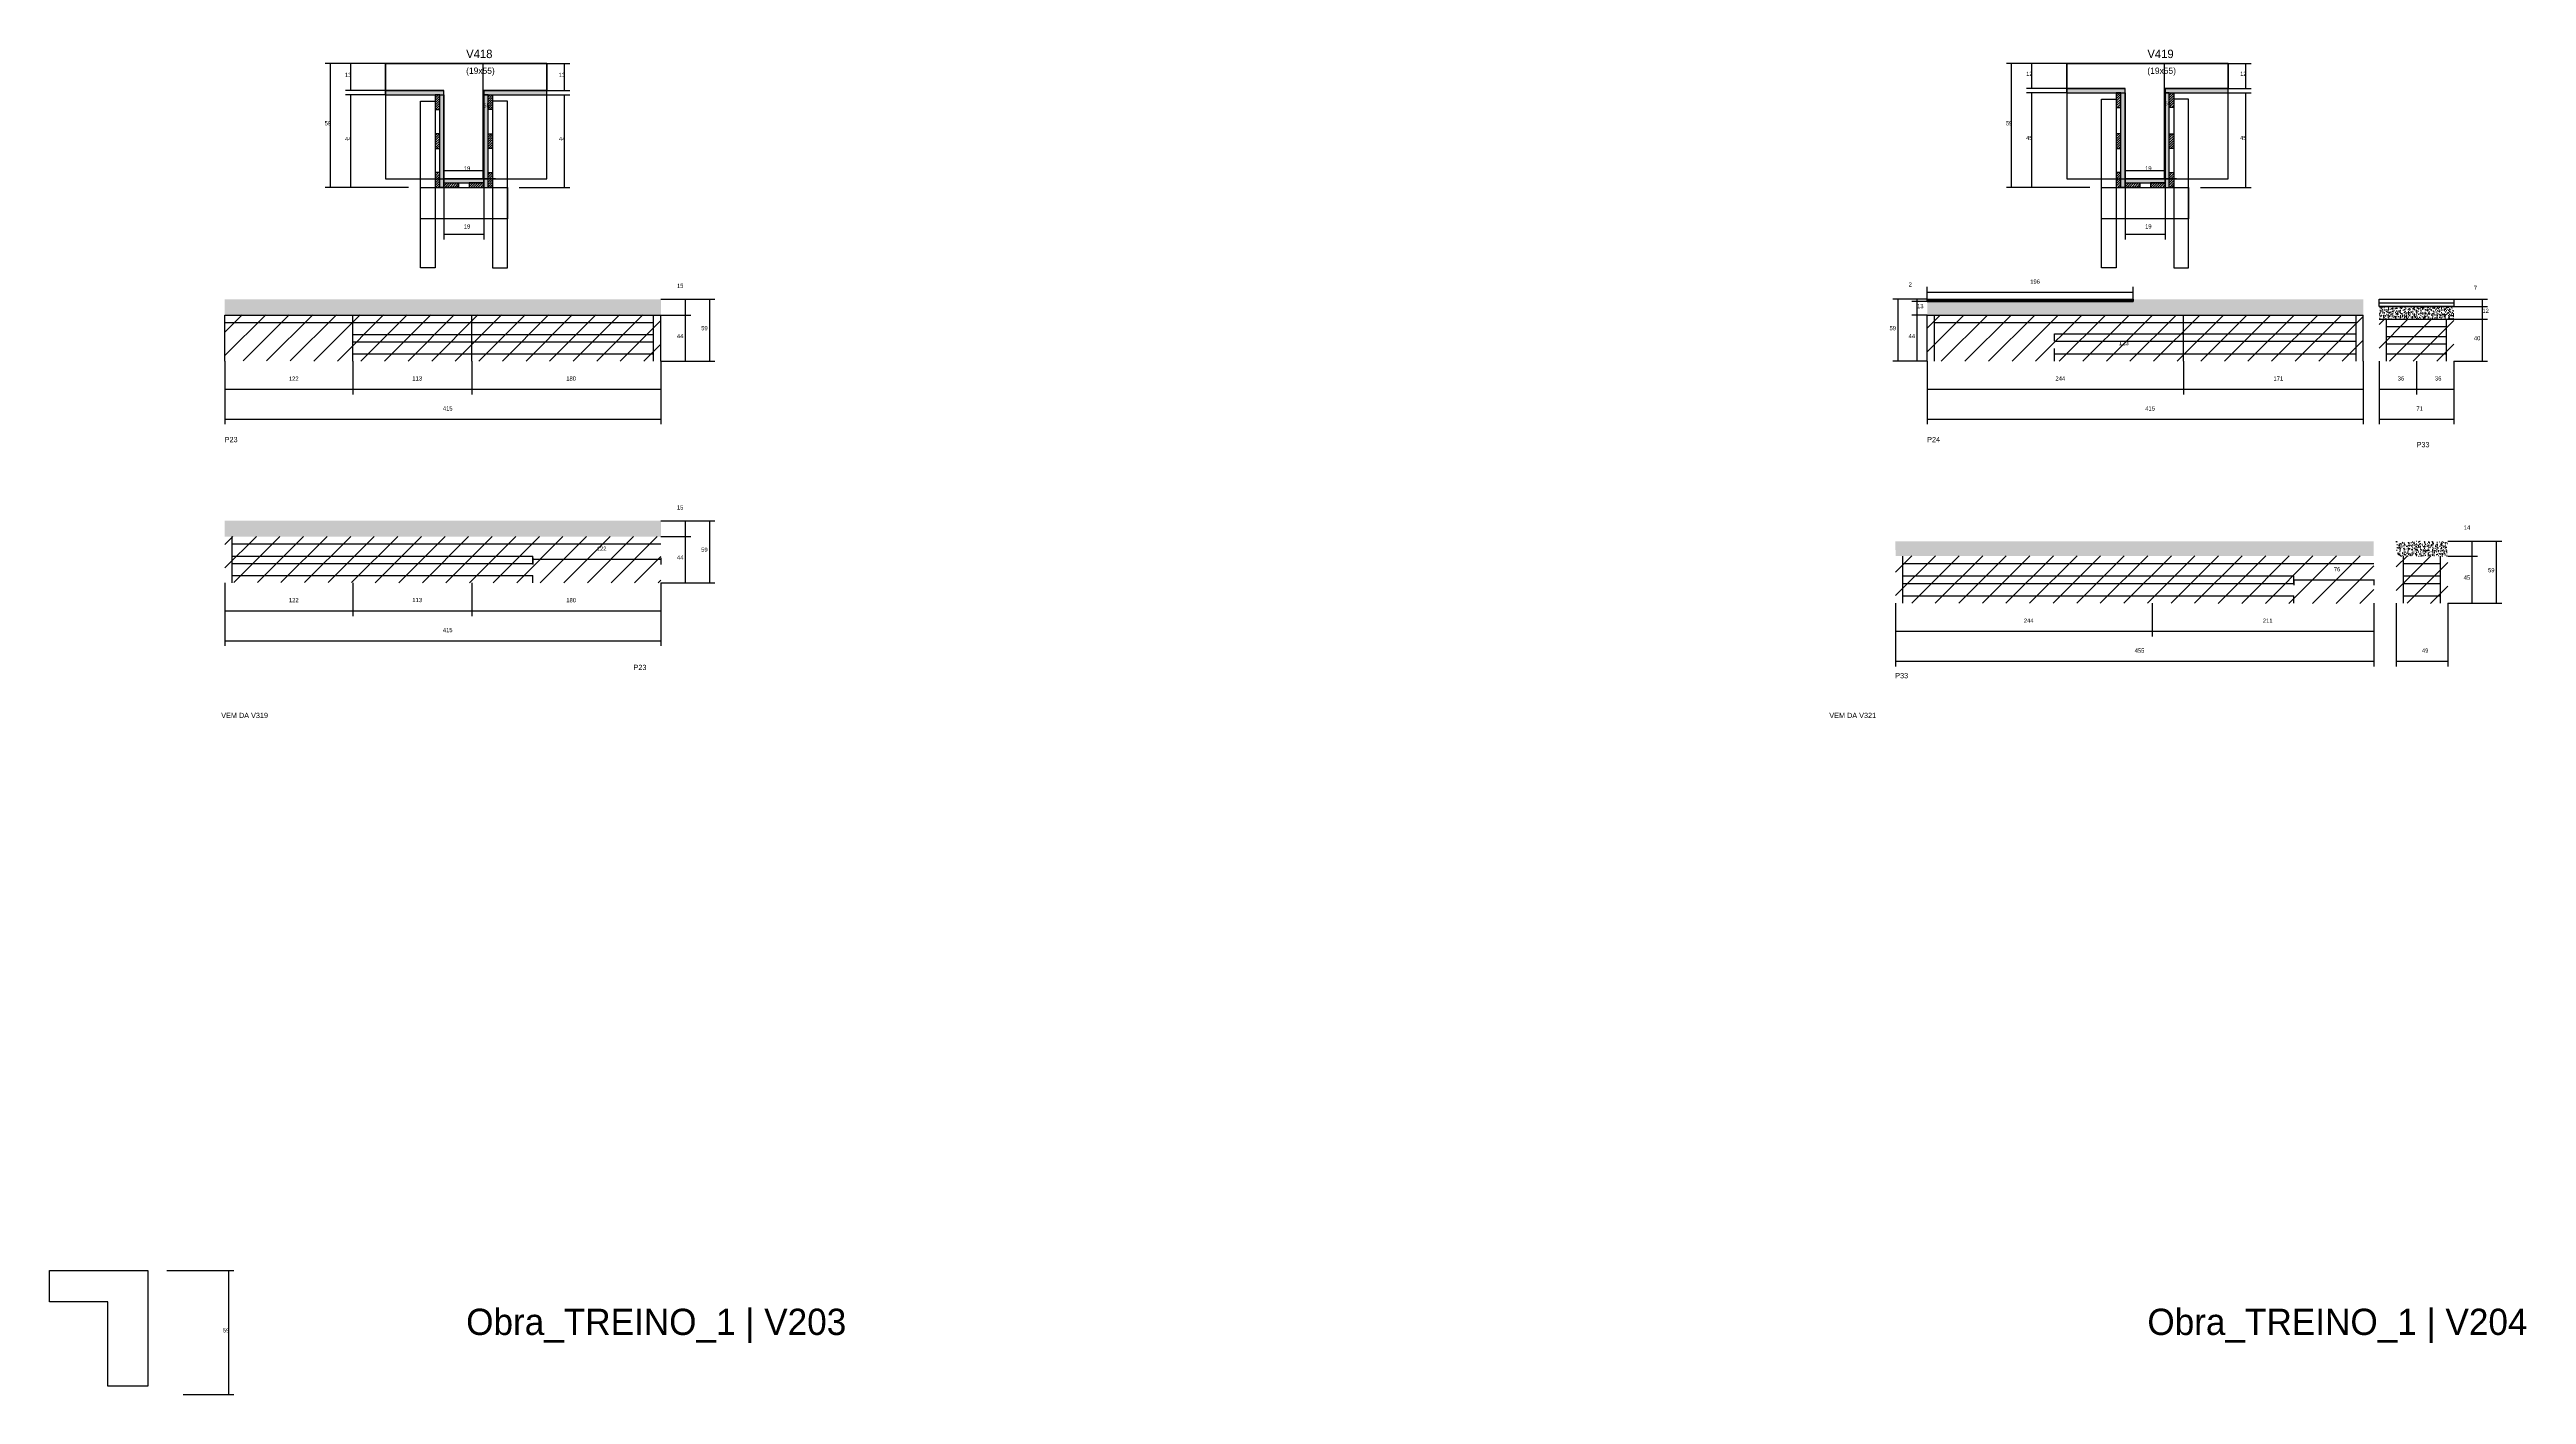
# Model space of a CAD drawing. Header units: metres. Extents: x -2848 to 21926, y -45195 to 1016.
# Drawn here: x 10804 to 13161, y -10067 to -8787 of the extents above; entities that cross this region are included whole.
import ezdxf

# ---------------------------------------------------------------- set-up
doc = ezdxf.new("R2010")
doc.units = ezdxf.units.M
for name, color, linetype in [('CONCRETO', 251, 'Continuous'), ('COTA', 241, 'Continuous'), ('Cota Seção (2x)', 4, 'Continuous'), ('Hachura', 253, 'Continuous'), ('LABEL_ID', 3, 'Continuous'), ('Madeira', 126, 'Continuous'), ('NOMENCLATURA', 7, 'Continuous'), ('Painéis', 200, 'Continuous'), ('REAPROVEITAMENTO', 251, 'Continuous'), ('SARR_2.2x7', 40, 'Continuous'), ('SARR_3.5x7', 81, 'Continuous'), ('SARR_EDITAR', 141, 'Continuous'), ('Texto Seção', 7, 'Continuous')]:
    doc.layers.add(name, color=color, linetype=linetype)

msp = doc.modelspace()

# ---------------------------------------------------------------- hatches: boundary and pattern name
at = {"layer": 'COTA'}
h = msp.add_hatch(dxfattribs=at)
h.set_pattern_fill('AR-CONC', scale=0.03)
h.paths.add_polyline_path([(11385.3, -9039.5), (11385.3, -9024.5), (11385.3, -9024.5), (10970.1, -9024.5), (10970.1, -9024.5), (10970.3, -9039.5), (10970.3, -9039.5), (11385.3, -9039.5)])
h = msp.add_hatch(dxfattribs=at)
h.set_pattern_fill('AR-CONC', scale=0.03)
h.paths.add_polyline_path([(12786.5, -9026.5), (12590.5, -9026.5), (12590.5, -9026.5), (12590.5, -9039.5), (12590.5, -9039.5), (13005.5, -9039.5), (13005.5, -9039.5), (13005.5, -9024.5), (13005.5, -9024.5), (12786.5, -9024.5), (12786.5, -9024.5), (12786.5, -9026.5)])
h = msp.add_hatch(dxfattribs=at)
h.set_pattern_fill('AR-CONC', scale=0.03)
h.paths.add_polyline_path([(13091.5, -9043.5), (13091.5, -9031.5), (13091.5, -9031.5), (13020.5, -9031.5), (13020.5, -9031.5), (13020.5, -9043.5), (13020.5, -9043.5), (13091.5, -9043.5)])
h = msp.add_hatch(dxfattribs=at)
h.set_pattern_fill('AR-CONC', scale=0.03)
h.paths.add_polyline_path([(11385.3, -9250.3), (11385.3, -9235.3), (11385.3, -9235.3), (10970.1, -9235.3), (10970.1, -9235.3), (10970.3, -9250.3), (10970.3, -9250.3), (11385.3, -9250.3)])
h = msp.add_hatch(dxfattribs=at)
h.set_pattern_fill('AR-CONC', scale=0.03)
h.paths.add_polyline_path([(13015.4, -9268.8), (13015.4, -9254.8), (13015.4, -9254.8), (12560.1, -9254.8), (12560.1, -9254.8), (12560.4, -9268.8), (12560.4, -9268.8), (13015.4, -9268.8)])
h = msp.add_hatch(dxfattribs=at)
h.set_pattern_fill('AR-CONC', scale=0.03)
h.paths.add_polyline_path([(13085.8, -9268.8), (13085.8, -9254.8), (13085.8, -9254.8), (13036.8, -9254.8), (13036.8, -9254.8), (13036.8, -9268.8), (13036.8, -9268.8), (13085.8, -9268.8)])
at = {"layer": 'Hachura'}
h = msp.add_hatch(color=8, dxfattribs=at)
h.dxf.hatch_style = 1
h.paths.add_polyline_path([(11178.8, -8830), (11178.8, -8826), (11178.8, -8826), (11123.2, -8826), (11123.2, -8826), (11123.2, -8830), (11123.2, -8830), (11178.8, -8830)])
h = msp.add_hatch(dxfattribs=at)
h.set_pattern_fill('ANSI31', scale=0.5)
h.paths.add_polyline_path([(11170.4, -8844), (11174.8, -8844), (11174.8, -8844), (11174.8, -8830), (11174.8, -8830), (11170.4, -8830), (11170.4, -8830), (11170.4, -8844)])
h = msp.add_hatch(color=8, dxfattribs=at)
h.dxf.hatch_style = 1
h.paths.add_polyline_path([(11174.8, -8830), (11178.8, -8830), (11178.8, -8830), (11178.8, -8918), (11178.8, -8918), (11174.8, -8918), (11174.8, -8918), (11174.8, -8830)])
h = msp.add_hatch(color=8, dxfattribs=at)
h.dxf.hatch_style = 1
h.paths.add_polyline_path([(11276.8, -8830), (11276.8, -8826), (11276.8, -8826), (11216.8, -8826), (11216.8, -8826), (11216.8, -8830), (11216.8, -8830), (11276.8, -8830)])
h = msp.add_hatch(color=8, dxfattribs=at)
h.dxf.hatch_style = 1
h.paths.add_polyline_path([(11220.8, -8828), (11216.8, -8828), (11216.8, -8828), (11216.8, -8918), (11216.8, -8918), (11220.8, -8918), (11220.8, -8918), (11220.8, -8828)])
h = msp.add_hatch(dxfattribs=at)
h.set_pattern_fill('ANSI31', scale=0.5)
h.paths.add_polyline_path([(11225.2, -8844), (11220.8, -8844), (11220.8, -8844), (11220.8, -8830), (11220.8, -8830), (11225.2, -8830), (11225.2, -8830), (11225.2, -8844)])
h = msp.add_hatch(color=8, dxfattribs=at)
h.dxf.hatch_style = 1
h.paths.add_polyline_path([(12778.8, -8828), (12778.8, -8824), (12778.8, -8824), (12723.2, -8824), (12723.2, -8824), (12723.2, -8828), (12723.2, -8828), (12778.8, -8828)])
h = msp.add_hatch(dxfattribs=at)
h.set_pattern_fill('ANSI31', scale=0.5)
h.paths.add_polyline_path([(12770.4, -8842), (12774.8, -8842), (12774.8, -8842), (12774.8, -8828), (12774.8, -8828), (12770.4, -8828), (12770.4, -8828), (12770.4, -8842)])
h = msp.add_hatch(color=8, dxfattribs=at)
h.dxf.hatch_style = 1
h.paths.add_polyline_path([(12774.8, -8828), (12778.8, -8828), (12778.8, -8828), (12778.8, -8918), (12778.8, -8918), (12774.8, -8918), (12774.8, -8918), (12774.8, -8828)])
h = msp.add_hatch(color=8, dxfattribs=at)
h.dxf.hatch_style = 1
h.paths.add_polyline_path([(12876.8, -8828), (12876.8, -8824), (12876.8, -8824), (12816.8, -8824), (12816.8, -8824), (12816.8, -8828), (12816.8, -8828), (12876.8, -8828)])
h = msp.add_hatch(color=8, dxfattribs=at)
h.dxf.hatch_style = 1
h.paths.add_polyline_path([(12820.8, -8828), (12816.8, -8828), (12816.8, -8828), (12816.8, -8918), (12816.8, -8918), (12820.8, -8918), (12820.8, -8918), (12820.8, -8828)])
h = msp.add_hatch(dxfattribs=at)
h.set_pattern_fill('ANSI31', scale=0.5)
h.paths.add_polyline_path([(12825.2, -8842), (12820.8, -8842), (12820.8, -8842), (12820.8, -8828), (12820.8, -8828), (12825.2, -8828), (12825.2, -8828), (12825.2, -8842)])
h = msp.add_hatch(dxfattribs=at)
h.set_pattern_fill('ANSI31', scale=0.5)
h.paths.add_polyline_path([(11170.4, -8881), (11174.8, -8881), (11174.8, -8881), (11174.8, -8867), (11174.8, -8867), (11170.4, -8867), (11170.4, -8867), (11170.4, -8881)])
h = msp.add_hatch(dxfattribs=at)
h.set_pattern_fill('ANSI31', scale=0.5)
h.paths.add_polyline_path([(11225.2, -8881), (11220.8, -8881), (11220.8, -8881), (11220.8, -8867), (11220.8, -8867), (11225.2, -8867), (11225.2, -8867), (11225.2, -8881)])
h = msp.add_hatch(dxfattribs=at)
h.set_pattern_fill('ANSI31', scale=0.5)
h.paths.add_polyline_path([(12770.4, -8881), (12774.8, -8881), (12774.8, -8881), (12774.8, -8867), (12774.8, -8867), (12770.4, -8867), (12770.4, -8867), (12770.4, -8881)])
h = msp.add_hatch(dxfattribs=at)
h.set_pattern_fill('ANSI31', scale=0.5)
h.paths.add_polyline_path([(12825.2, -8881), (12820.8, -8881), (12820.8, -8881), (12820.8, -8867), (12820.8, -8867), (12825.2, -8867), (12825.2, -8867), (12825.2, -8881)])
h = msp.add_hatch(dxfattribs=at)
h.set_pattern_fill('ANSI31', scale=0.5)
h.paths.add_polyline_path([(11170.4, -8918), (11174.8, -8918), (11174.8, -8918), (11174.8, -8904), (11174.8, -8904), (11170.4, -8904), (11170.4, -8904), (11170.4, -8918)])
h = msp.add_hatch(color=8, dxfattribs=at)
h.dxf.hatch_style = 1
h.paths.add_polyline_path([(11216.8, -8913.6), (11216.8, -8910), (11216.8, -8910), (11178.8, -8910), (11178.8, -8910), (11178.8, -8913.6), (11178.8, -8913.6), (11216.8, -8913.6)])
h = msp.add_hatch(dxfattribs=at)
h.set_pattern_fill('ANSI31', scale=0.5)
h.paths.add_polyline_path([(11225.2, -8918), (11220.8, -8918), (11220.8, -8918), (11220.8, -8904), (11220.8, -8904), (11225.2, -8904), (11225.2, -8904), (11225.2, -8918)])
h = msp.add_hatch(dxfattribs=at)
h.set_pattern_fill('ANSI31', scale=0.5)
h.paths.add_polyline_path([(12770.4, -8918), (12774.8, -8918), (12774.8, -8918), (12774.8, -8904), (12774.8, -8904), (12770.4, -8904), (12770.4, -8904), (12770.4, -8918)])
h = msp.add_hatch(color=8, dxfattribs=at)
h.dxf.hatch_style = 1
h.paths.add_polyline_path([(12816.8, -8913.6), (12816.8, -8910), (12816.8, -8910), (12778.8, -8910), (12778.8, -8910), (12778.8, -8913.6), (12778.8, -8913.6), (12816.8, -8913.6)])
h = msp.add_hatch(dxfattribs=at)
h.set_pattern_fill('ANSI31', scale=0.5)
h.paths.add_polyline_path([(12825.2, -8918), (12820.8, -8918), (12820.8, -8918), (12820.8, -8904), (12820.8, -8904), (12825.2, -8904), (12825.2, -8904), (12825.2, -8918)])
h = msp.add_hatch(dxfattribs=at)
h.set_pattern_fill('ANSI31', scale=0.5)
h.paths.add_polyline_path([(11178.8, -8918), (11178.8, -8913.6), (11178.8, -8913.6), (11192.8, -8913.6), (11192.8, -8913.6), (11192.8, -8918), (11192.8, -8918), (11178.8, -8918)])
h = msp.add_hatch(dxfattribs=at)
h.set_pattern_fill('ANSI31', scale=0.5)
h.paths.add_polyline_path([(11216.8, -8918), (11216.8, -8913.6), (11216.8, -8913.6), (11202.8, -8913.6), (11202.8, -8913.6), (11202.8, -8918), (11202.8, -8918), (11216.8, -8918)])
h = msp.add_hatch(dxfattribs=at)
h.set_pattern_fill('ANSI31', scale=0.5)
h.paths.add_polyline_path([(12778.8, -8918), (12778.8, -8913.6), (12778.8, -8913.6), (12792.8, -8913.6), (12792.8, -8913.6), (12792.8, -8918), (12792.8, -8918), (12778.8, -8918)])
h = msp.add_hatch(dxfattribs=at)
h.set_pattern_fill('ANSI31', scale=0.5)
h.paths.add_polyline_path([(12816.8, -8918), (12816.8, -8913.6), (12816.8, -8913.6), (12802.8, -8913.6), (12802.8, -8913.6), (12802.8, -8918), (12802.8, -8918), (12816.8, -8918)])
at = {"layer": 'REAPROVEITAMENTO'}
h = msp.add_hatch(dxfattribs=at)
h.set_pattern_fill('ANSI31', scale=5)
h.paths.add_polyline_path([(11385.3, -9083.4), (11385.3, -9039.4), (11385.3, -9039.4), (10970.3, -9039.2), (10970.3, -9039.2), (10970.3, -9083.2), (10970.3, -9083.2), (11385.3, -9083.4)])
h = msp.add_hatch(dxfattribs=at)
h.set_pattern_fill('ANSI31', scale=5)
h.paths.add_polyline_path([(13005.5, -9083.5), (13005.5, -9039.5), (13005.5, -9039.5), (12590.5, -9039.5), (12590.5, -9039.5), (12590.5, -9083.5), (12590.5, -9083.5), (13005.5, -9083.5)])
h = msp.add_hatch(dxfattribs=at)
h.set_pattern_fill('ANSI31', scale=5)
h.paths.add_polyline_path([(13091.5, -9083.5), (13091.5, -9043.6), (13091.5, -9043.6), (13020.5, -9043.4), (13020.5, -9043.4), (13020.5, -9083.4), (13020.5, -9083.4), (13091.5, -9083.5)])
h = msp.add_hatch(dxfattribs=at)
h.set_pattern_fill('ANSI31', scale=5)
h.paths.add_polyline_path([(11385.3, -9294.3), (11385.3, -9250.3), (11385.3, -9250.3), (10970.3, -9250.1), (10970.3, -9250.1), (10970.3, -9294.1), (10970.3, -9294.1), (11385.3, -9294.3)])
h = msp.add_hatch(dxfattribs=at)
h.set_pattern_fill('ANSI31', scale=5)
h.paths.add_polyline_path([(13015.4, -9313.9), (13015.4, -9268.7), (13015.4, -9268.7), (12560.4, -9268.5), (12560.4, -9268.5), (12560.4, -9313.7), (12560.4, -9313.7), (13015.4, -9313.9)])
h = msp.add_hatch(dxfattribs=at)
h.set_pattern_fill('ANSI31', scale=5)
h.paths.add_polyline_path([(13085.8, -9313.9), (13085.8, -9268.7), (13085.8, -9268.7), (13036.8, -9268.5), (13036.8, -9268.5), (13036.8, -9313.7), (13036.8, -9313.7), (13085.8, -9313.9)])

# ---------------------------------------------------------------- linework, layer by layer
at = {"layer": 'CONCRETO'}
for points in [[(11123.2, -8826), (11123.2, -8800), (11276.8, -8800), (11276.8, -8826), (11216.8, -8826), (11216.8, -8910), (11178.8, -8910), (11178.8, -8826)], [(11123.2, -8910), (11276.8, -8910), (11276.8, -8800), (11123.2, -8800)], [(12723.2, -8824), (12723.2, -8800), (12876.8, -8800), (12876.8, -8824), (12816.8, -8824), (12816.8, -8910), (12778.8, -8910), (12778.8, -8824)], [(12723.2, -8910), (12876.8, -8910), (12876.8, -8800), (12723.2, -8800)], [(10803.5, -9978.6), (10803.5, -9948.6), (10897.1, -9948.6), (10897.1, -9978.6), (10897.1, -9978.6), (10897.1, -10058.6), (10859.1, -10058.6), (10859.1, -9978.6)]]:
    msp.add_lwpolyline(points, close=True, dxfattribs=at)
at = {"layer": 'COTA'}
for p, q in [((11123.2, -8800), (11065.8, -8800)), ((11070.8, -8918), (11070.8, -8800)), ((11123.2, -8800), (11085.1, -8800)), ((11090.1, -8826), (11090.1, -8800)), ((11276.8, -8800), (11298.7, -8800)), ((11293.7, -8826), (11293.7, -8800)), ((12723.2, -8800), (12665.8, -8800)), ((12670.8, -8918), (12670.8, -8800)), ((12723.2, -8800), (12685.1, -8800)), ((12690.1, -8824), (12690.1, -8800)), ((12876.8, -8800), (12898.7, -8800)), ((12893.7, -8824), (12893.7, -8800)), ((11123.2, -8826), (11085.1, -8826)), ((11123.2, -8830), (11085.1, -8830)), ((11090.1, -8918), (11090.1, -8830)), ((11276.8, -8826), (11298.7, -8826)), ((11276.8, -8830), (11298.7, -8830)), ((11293.7, -8918), (11293.7, -8830)), ((12723.2, -8824), (12685.1, -8824)), ((12723.2, -8828), (12685.1, -8828)), ((12690.1, -8918), (12690.1, -8828)), ((12876.8, -8824), (12898.7, -8824)), ((12876.8, -8828), (12898.7, -8828)), ((12893.7, -8918), (12893.7, -8828)), ((11145.2, -8918), (11065.8, -8918)), ((11145.2, -8918), (11085.1, -8918)), ((11178.8, -8918), (11178.8, -8967.7)), ((11216.8, -8918), (11216.8, -8967.7)), ((11250.4, -8918), (11298.7, -8918)), ((12745.2, -8918), (12665.8, -8918)), ((12745.2, -8918), (12685.1, -8918)), ((12778.8, -8918), (12778.8, -8967.7)), ((12816.8, -8918), (12816.8, -8967.7)), ((12850.4, -8918), (12898.7, -8918)), ((11178.8, -8962.7), (11216.8, -8962.7)), ((12778.8, -8962.7), (12816.8, -8962.7)), ((11385.3, -9024.5), (11413.7, -9024.5)), ((11385.3, -9024.5), (11436.8, -9024.5)), ((11408.7, -9039.5), (11408.7, -9024.5)), ((11431.8, -9083.5), (11431.8, -9024.5)), ((12590.5, -9024.5), (12557.8, -9024.5)), ((12562.8, -9083.5), (12562.8, -9024.5)), ((12590.5, -9024.5), (12575.8, -9024.5)), ((12590.5, -9026.5), (12575.8, -9026.5)), ((12590.5, -9026.5), (12575.8, -9026.5)), ((12580.8, -9026.5), (12580.8, -9024.5)), ((12580.8, -9039.5), (12580.8, -9026.5)), ((12590.5, -9024.5), (12590.5, -9012.8)), ((12590.5, -9017.8), (12786.5, -9017.8)), ((12786.5, -9024.5), (12786.5, -9012.8)), ((13091.5, -9024.5), (13123.8, -9024.5)), ((13118.8, -9031.5), (13118.8, -9024.5)), ((11385.3, -9039.5), (11413.7, -9039.5)), ((11385.3, -9039.5), (11413.7, -9039.5)), ((11408.7, -9083.5), (11408.7, -9039.5)), ((12590.5, -9039.5), (12575.8, -9039.5)), ((12590.5, -9039.5), (12575.8, -9039.5)), ((12580.8, -9083.5), (12580.8, -9039.5)), ((13091.5, -9031.5), (13123.8, -9031.5)), ((13091.5, -9031.5), (13123.8, -9031.5)), ((13091.5, -9043.5), (13123.8, -9043.5)), ((13091.5, -9043.5), (13123.8, -9043.5)), ((13118.8, -9043.5), (13118.8, -9031.5)), ((13118.8, -9083.5), (13118.8, -9043.5)), ((12711.5, -9076.5), (12711.5, -9071.5)), ((12834.5, -9076.5), (12834.5, -9071.5)), ((10970.3, -9083.5), (10970.3, -9115)), ((10970.3, -9083.5), (10970.3, -9143.5)), ((11092.3, -9083.5), (11092.3, -9115)), ((11092.3, -9083.5), (11092.3, -9115)), ((11205.3, -9083.5), (11205.3, -9115)), ((11205.3, -9083.5), (11205.3, -9115)), ((11385.3, -9083.5), (11385.3, -9115)), ((11385.3, -9083.5), (11385.3, -9143.5)), ((11385.3, -9083.5), (11413.7, -9083.5)), ((11385.3, -9083.5), (11436.8, -9083.5)), ((12590.5, -9083.5), (12557.8, -9083.5)), ((12590.5, -9083.5), (12575.8, -9083.5)), ((12590.5, -9083.5), (12590.5, -9115)), ((12590.5, -9083.5), (12590.5, -9143.5)), ((12711.5, -9076.5), (12834.5, -9076.5)), ((12834.5, -9083.5), (12834.5, -9115)), ((12834.5, -9083.5), (12834.5, -9115)), ((13005.5, -9083.5), (13005.5, -9115)), ((13005.5, -9083.5), (13005.5, -9143.5)), ((13020.5, -9083.5), (13020.5, -9115)), ((13020.5, -9083.5), (13020.5, -9143.5)), ((13056, -9083.5), (13056, -9115)), ((13056, -9083.5), (13056, -9115)), ((13091.5, -9083.5), (13091.5, -9115)), ((13091.5, -9083.5), (13091.5, -9143.5)), ((13091.5, -9083.5), (13123.8, -9083.5)), ((10970.3, -9110), (11092.3, -9110)), ((11092.3, -9110), (11205.3, -9110)), ((11205.3, -9110), (11385.3, -9110)), ((12590.5, -9110), (12834.5, -9110)), ((12834.5, -9110), (13005.5, -9110)), ((13020.5, -9110), (13056, -9110)), ((13056, -9110), (13091.5, -9110)), ((10970.3, -9138.5), (11385.3, -9138.5)), ((12590.5, -9138.5), (13005.5, -9138.5)), ((13020.5, -9138.5), (13091.5, -9138.5)), ((11385.3, -9235.3), (11413.7, -9235.3)), ((11385.3, -9235.3), (11436.8, -9235.3)), ((11408.7, -9250.3), (11408.7, -9235.3)), ((11431.8, -9294.3), (11431.8, -9235.3)), ((11385.3, -9250.3), (11413.7, -9250.3)), ((11385.3, -9250.3), (11413.7, -9250.3)), ((11408.7, -9294.3), (11408.7, -9250.3)), ((13085.8, -9254.8), (13114.2, -9254.8)), ((13085.8, -9254.8), (13137.3, -9254.8)), ((13109.2, -9268.8), (13109.2, -9254.8)), ((13132.3, -9313.8), (13132.3, -9254.8)), ((11263.3, -9270.6), (11263.3, -9276.8)), ((11263.3, -9271.8), (11385.3, -9271.8)), ((11385.3, -9270.6), (11385.3, -9276.8)), ((13085.8, -9268.8), (13114.2, -9268.8)), ((13085.8, -9268.8), (13114.2, -9268.8)), ((13109.2, -9313.8), (13109.2, -9268.8)), ((10970.3, -9294.3), (10970.3, -9325.9)), ((10970.3, -9294.3), (10970.3, -9354.4)), ((11092.3, -9294.3), (11092.3, -9325.9)), ((11092.3, -9294.3), (11092.3, -9325.9)), ((11205.3, -9294.3), (11205.3, -9325.9)), ((11205.3, -9294.3), (11205.3, -9325.9)), ((11385.3, -9294.3), (11385.3, -9325.9)), ((11385.3, -9294.3), (11385.3, -9354.4)), ((11385.3, -9294.3), (11413.7, -9294.3)), ((11385.3, -9294.3), (11436.8, -9294.3)), ((12939.4, -9291.3), (12939.4, -9296.5)), ((12939.4, -9291.5), (13015.4, -9291.5)), ((13015.4, -9291.3), (13015.4, -9296.5)), ((10970.3, -9320.9), (11092.3, -9320.9)), ((11092.3, -9320.9), (11205.3, -9320.9)), ((11205.3, -9320.9), (11385.3, -9320.9)), ((12560.4, -9313.8), (12560.4, -9345.3)), ((12560.4, -9313.8), (12560.4, -9373.9)), ((12804.4, -9313.8), (12804.4, -9345.3)), ((12804.4, -9313.8), (12804.4, -9345.3)), ((13015.4, -9313.8), (13015.4, -9345.3)), ((13015.4, -9313.8), (13015.4, -9373.9)), ((13036.8, -9313.8), (13036.8, -9373.9)), ((13085.8, -9313.8), (13114.2, -9313.8)), ((13085.8, -9313.8), (13137.3, -9313.8)), ((13085.8, -9313.8), (13085.8, -9373.9)), ((10970.3, -9349.4), (11385.3, -9349.4)), ((12560.4, -9340.3), (12804.4, -9340.3)), ((12804.4, -9340.3), (13015.4, -9340.3)), ((12560.4, -9368.9), (13015.4, -9368.9)), ((13036.8, -9368.9), (13085.8, -9368.9)), ((10915.1, -9948.6), (10979, -9948.6)), ((10974, -10066.6), (10974, -9948.6)), ((10930.7, -10066.6), (10979, -10066.6))]:
    msp.add_line(p, q, dxfattribs=at)
at = {"layer": 'Cota Seção (2x)'}
for p, q in [((11227.8, -8800), (11211.3, -8800)), ((11216.3, -8910), (11216.3, -8800)), ((12827.8, -8800), (12811.3, -8800)), ((12816.3, -8910), (12816.3, -8800)), ((11178.8, -8918), (11178.8, -8897)), ((11178.8, -8902), (11216.8, -8902)), ((11227.8, -8910), (11211.3, -8910)), ((11216.8, -8918), (11216.8, -8897)), ((12778.8, -8918), (12778.8, -8897)), ((12778.8, -8902), (12816.8, -8902)), ((12827.8, -8910), (12811.3, -8910)), ((12816.8, -8918), (12816.8, -8897))]:
    msp.add_line(p, q, dxfattribs=at)
at = {"layer": 'Madeira'}
for points in [[(11170.4, -8844), (11174.8, -8844), (11174.8, -8830), (11170.4, -8830)], [(11225.2, -8844), (11220.8, -8844), (11220.8, -8830), (11225.2, -8830)], [(12770.4, -8842), (12774.8, -8842), (12774.8, -8828), (12770.4, -8828)], [(12825.2, -8842), (12820.8, -8842), (12820.8, -8828), (12825.2, -8828)], [(11170.4, -8881), (11174.8, -8881), (11174.8, -8867), (11170.4, -8867)], [(11225.2, -8881), (11220.8, -8881), (11220.8, -8867), (11225.2, -8867)], [(12770.4, -8881), (12774.8, -8881), (12774.8, -8867), (12770.4, -8867)], [(12825.2, -8881), (12820.8, -8881), (12820.8, -8867), (12825.2, -8867)], [(11170.4, -8918), (11174.8, -8918), (11174.8, -8904), (11170.4, -8904)], [(11225.2, -8918), (11220.8, -8918), (11220.8, -8904), (11225.2, -8904)], [(12770.4, -8918), (12774.8, -8918), (12774.8, -8904), (12770.4, -8904)], [(12825.2, -8918), (12820.8, -8918), (12820.8, -8904), (12825.2, -8904)], [(11178.8, -8918), (11178.8, -8913.6), (11192.8, -8913.6), (11192.8, -8918)], [(11216.8, -8918), (11216.8, -8913.6), (11202.8, -8913.6), (11202.8, -8918)], [(12778.8, -8918), (12778.8, -8913.6), (12792.8, -8913.6), (12792.8, -8918)], [(12816.8, -8918), (12816.8, -8913.6), (12802.8, -8913.6), (12802.8, -8918)]]:
    msp.add_lwpolyline(points, close=True, dxfattribs=at)
at = {"layer": 'Painéis'}
for p, q in [((11123.2, -8826), (11178.8, -8826)), ((11123.2, -8830), (11123.2, -8826)), ((11178.8, -8830), (11178.8, -8826)), ((11178.8, -8918), (11178.8, -8830)), ((11216.8, -8826), (11276.8, -8826)), ((11216.8, -8830), (11216.8, -8826)), ((11216.8, -8918), (11216.8, -8830)), ((11276.8, -8830), (11276.8, -8826)), ((12723.2, -8824), (12778.8, -8824)), ((12723.2, -8828), (12723.2, -8824)), ((12778.8, -8828), (12778.8, -8824)), ((12778.8, -8918), (12778.8, -8828)), ((12816.8, -8824), (12876.8, -8824)), ((12816.8, -8828), (12816.8, -8824)), ((12816.8, -8918), (12816.8, -8828)), ((12876.8, -8828), (12876.8, -8824)), ((11178.8, -8910), (11216.8, -8910)), ((11178.8, -8913.6), (11178.8, -8910)), ((11216.8, -8913.6), (11216.8, -8910)), ((12778.8, -8910), (12816.8, -8910)), ((12778.8, -8913.6), (12778.8, -8910)), ((12816.8, -8913.6), (12816.8, -8910)), ((12590.5, -9024.5), (12786.5, -9024.5)), ((12590.5, -9026.5), (12786.5, -9026.5)), ((13020.5, -9024.5), (13091.5, -9024.5)), ((10970.3, -9039.5), (11385.3, -9039.5)), ((10970.3, -9083.5), (10970.3, -9039.5)), ((11092.3, -9083.5), (11092.3, -9039.5)), ((11205.3, -9083.5), (11205.3, -9039.5)), ((11385.3, -9083.5), (11385.3, -9039.5)), ((12590.5, -9039.5), (13005.5, -9039.5)), ((12590.5, -9083.5), (12590.5, -9039.5)), ((12834.5, -9083.5), (12834.5, -9039.5)), ((13005.5, -9083.5), (13005.5, -9039.5)), ((13020.5, -9031.5), (13091.5, -9031.5)), ((13020.5, -9043.5), (13091.5, -9043.5))]:
    msp.add_line(p, q, dxfattribs=at)
for points in [[(11178.8, -8830), (11178.8, -8826), (11123.2, -8826), (11123.2, -8830)], [(11174.8, -8830), (11178.8, -8830), (11178.8, -8918), (11174.8, -8918)], [(11276.8, -8830), (11276.8, -8826), (11216.8, -8826), (11216.8, -8830)], [(11220.8, -8830), (11216.8, -8830), (11216.8, -8918), (11220.8, -8918)], [(12778.8, -8828), (12778.8, -8824), (12723.2, -8824), (12723.2, -8828)], [(12774.8, -8828), (12778.8, -8828), (12778.8, -8918), (12774.8, -8918)], [(12876.8, -8828), (12876.8, -8824), (12816.8, -8824), (12816.8, -8828)], [(12820.8, -8828), (12816.8, -8828), (12816.8, -8918), (12820.8, -8918)], [(11216.8, -8913.6), (11216.8, -8910), (11178.8, -8910), (11178.8, -8913.6)], [(12816.8, -8913.6), (12816.8, -8910), (12778.8, -8910), (12778.8, -8913.6)], [(12590.5, -9024.5), (12786.5, -9024.5), (12786.5, -9026.5), (12590.5, -9026.5)], [(13091.5, -9031.5), (13020.5, -9031.5), (13020.5, -9024.5), (13091.5, -9024.5)]]:
    msp.add_lwpolyline(points, close=True, dxfattribs=at)
at = {"layer": 'SARR_2.2x7'}
for p, q in [((13020.5, -9028), (13091.5, -9028)), ((10970.3, -9046.5), (11092.3, -9046.5)), ((11092.3, -9046.5), (11205.3, -9046.5)), ((11205.3, -9046.5), (11378.4, -9046.5)), ((11378.4, -9083.5), (11378.4, -9039.5)), ((12597.5, -9083.5), (12597.5, -9039.5)), ((12597.5, -9046.5), (12834.5, -9046.5)), ((12834.5, -9046.5), (12998.6, -9046.5)), ((12998.6, -9083.5), (12998.6, -9039.5)), ((13027.4, -9083.5), (13027.4, -9043.5)), ((13027.4, -9050.5), (13056, -9050.5)), ((13056, -9050.5), (13084.5, -9050.5)), ((13084.5, -9083.5), (13084.5, -9043.5)), ((11092.3, -9058), (11205.3, -9058)), ((11092.3, -9065), (11205.3, -9065)), ((11205.3, -9058), (11378.4, -9058)), ((11205.3, -9065), (11378.4, -9065)), ((12711.5, -9057.5), (12834.5, -9057.5)), ((12711.5, -9064.5), (12711.5, -9057.5)), ((12711.5, -9064.5), (12834.5, -9064.5)), ((12834.5, -9057.5), (12998.6, -9057.5)), ((12834.5, -9064.5), (12998.6, -9064.5)), ((13027.4, -9059.9), (13056, -9059.9)), ((13027.4, -9066.9), (13056, -9066.9)), ((13056, -9059.9), (13084.5, -9059.9)), ((13056, -9066.9), (13084.5, -9066.9)), ((11092.3, -9076.5), (11205.3, -9076.5)), ((11205.3, -9076.5), (11378.4, -9076.5)), ((12711.5, -9076.5), (12834.5, -9076.5)), ((12711.5, -9083.5), (12711.5, -9076.5)), ((12834.5, -9076.5), (12998.6, -9076.5)), ((13027.4, -9076.5), (13056, -9076.5)), ((13056, -9076.5), (13084.5, -9076.5)), ((10977.3, -9294.3), (10977.3, -9250.3)), ((10977.3, -9257.3), (11092.3, -9257.3)), ((11092.3, -9257.3), (11205.3, -9257.3)), ((11205.3, -9257.3), (11385.3, -9257.3)), ((10977.3, -9268.8), (11092.3, -9268.8)), ((10977.3, -9275.8), (11092.3, -9275.8)), ((10977.3, -9287.3), (11092.3, -9287.3)), ((11092.3, -9268.8), (11205.3, -9268.8)), ((11092.3, -9275.8), (11205.3, -9275.8)), ((11092.3, -9287.3), (11205.3, -9287.3)), ((11205.3, -9268.8), (11263.3, -9268.8)), ((11205.3, -9275.8), (11263.3, -9275.8)), ((11205.3, -9287.3), (11263.3, -9287.3)), ((11263.3, -9275.8), (11263.3, -9268.8)), ((11263.3, -9294.3), (11263.3, -9287.3)), ((12567.3, -9313.8), (12567.3, -9268.8)), ((12567.3, -9275.8), (12804.4, -9275.8)), ((12804.4, -9275.8), (13015.4, -9275.8)), ((13043.7, -9313.8), (13043.7, -9268.8)), ((13043.7, -9275.8), (13078.8, -9275.8)), ((13078.8, -9313.8), (13078.8, -9268.8)), ((12567.3, -9287.8), (12804.4, -9287.8)), ((12567.3, -9294.8), (12804.4, -9294.8)), ((12567.3, -9306.8), (12804.4, -9306.8)), ((12804.4, -9287.8), (12939.4, -9287.8)), ((12804.4, -9294.8), (12939.4, -9294.8)), ((12804.4, -9306.8), (12939.4, -9306.8)), ((12939.4, -9294.8), (12939.4, -9287.8)), ((12939.4, -9313.6), (12939.4, -9306.8)), ((13043.7, -9287.8), (13078.8, -9287.8)), ((13043.7, -9294.8), (13078.8, -9294.8)), ((13043.7, -9306.8), (13078.8, -9306.8))]:
    msp.add_line(p, q, dxfattribs=at)
at = {"layer": 'SARR_3.5x7'}
for points in [[(11156.4, -8836), (11170.4, -8836), (11170.4, -8994.5), (11156.4, -8994.5)], [(11239.2, -8836), (11225.2, -8836), (11225.2, -8994.5), (11239.2, -8994.5)], [(12756.4, -8834), (12770.4, -8834), (12770.4, -8994.5), (12756.4, -8994.5)], [(12839.2, -8834), (12825.2, -8834), (12825.2, -8994.5), (12839.2, -8994.5)], [(11156.4, -8918), (11239.2, -8918), (11239.2, -8948.1), (11156.4, -8948.1)], [(12756.4, -8918), (12839.2, -8918), (12839.2, -8948.1), (12756.4, -8948.1)]]:
    msp.add_lwpolyline(points, close=True, dxfattribs=at)
at = {"layer": 'SARR_EDITAR'}
msp.add_line((12590.5, -9025.5), (12786.5, -9025.5), dxfattribs=at)

# ---------------------------------------------------------------- texts
at = {"layer": 'COTA'}
for s, p in [('13', (11084.6, -8813)), ('13', (11288.2, -8813)), ('12', (12684.6, -8812)), ('12', (12888.2, -8812)), ('59', (11065.3, -8859)), ('59', (12665.3, -8859)), ('44', (11084.6, -8874)), ('44', (11288.2, -8874)), ('45', (12684.6, -8873)), ('45', (12888.2, -8873)), ('19', (11197.8, -8957.2)), ('19', (12797.8, -8957.2)), ('15', (11400.6, -9013.8)), ('2', (12572.8, -9012.4)), ('196', (12688.5, -9009.7)), ('7', (13110.7, -9015.6)), ('59', (11423.7, -9054)), ('59', (12554.6, -9054)), ('13', (12580.8, -9033)), ('12', (13118.8, -9037.5)), ('44', (11400.6, -9061.5)), ('44', (12572.8, -9061.5)), ('123', (12773, -9068.2)), ('40', (13110.7, -9063.5)), ('122', (11031.3, -9102)), ('113', (11148.8, -9101.8)), ('180', (11295.3, -9101.9)), ('244', (12712.5, -9101.9)), ('171', (12920, -9101.9)), ('36', (13038.2, -9101.8)), ('36', (13073.7, -9101.8)), ('415', (11177.8, -9130.4)), ('415', (12798, -9130.4)), ('71', (13056, -9130.5)), ('15', (11400.6, -9224.6)), ('14', (13101.1, -9243.7)), ('122', (11324.3, -9263.8)), ('59', (11423.7, -9264.8)), ('44', (11400.6, -9272.3)), ('76', (12977.4, -9283.4)), ('45', (13101, -9291.3)), ('59', (13124.2, -9284.3)), ('122', (11031.3, -9312.8)), ('113', (11148.8, -9312.7)), ('180', (11295.3, -9312.8)), ('244', (12682.4, -9332.3)), ('211', (12909.9, -9332.3)), ('415', (11177.8, -9341.3)), ('455', (12787.9, -9360.8)), ('49', (13061.3, -9360.8)), ('59', (10968.5, -10007.6))]:
    msp.add_text(s, height=4, dxfattribs=at).set_placement(p)
at = {"layer": 'Cota Seção (2x)'}
for s, p in [('55', (11216.3, -8842)), ('55', (12816.3, -8840)), ('19', (11197.8, -8902)), ('19', (12797.8, -8902))]:
    msp.add_text(s, height=4, dxfattribs=at).set_placement(p)
at = {"layer": 'LABEL_ID'}
for s, p in [('Obra_TREINO_1 | V203', (11200, -10010)), ('Obra_TREINO_1 | V204', (12800, -10010))]:
    msp.add_text(s, height=25, dxfattribs=at).set_placement(p)
at = {"layer": 'NOMENCLATURA'}
for s, p in [('P23', (10970.2, -9160.5)), ('P24', (12590.4, -9160.5)), ('P33', (13056.2, -9165.3)), ('P23', (11359.3, -9377.3)), ('P33', (12560, -9385.1))]:
    msp.add_text(s, height=5, dxfattribs=at).set_placement(p)
at = {"layer": 'Texto Seção'}
for s, height, p in [('V418', 8, (11200, -8795)), ('V419', 8, (12800, -8795)), ('(19x55)', 6, (11200, -8810)), ('(19x55)', 6, (12800, -8810)), ('VEM DA V319', 5, (10966.9, -9423)), ('VEM DA V321', 5, (12497.3, -9423))]:
    msp.add_text(s, height=height, dxfattribs=at).set_placement(p)

doc.saveas('drawing.dxf')
